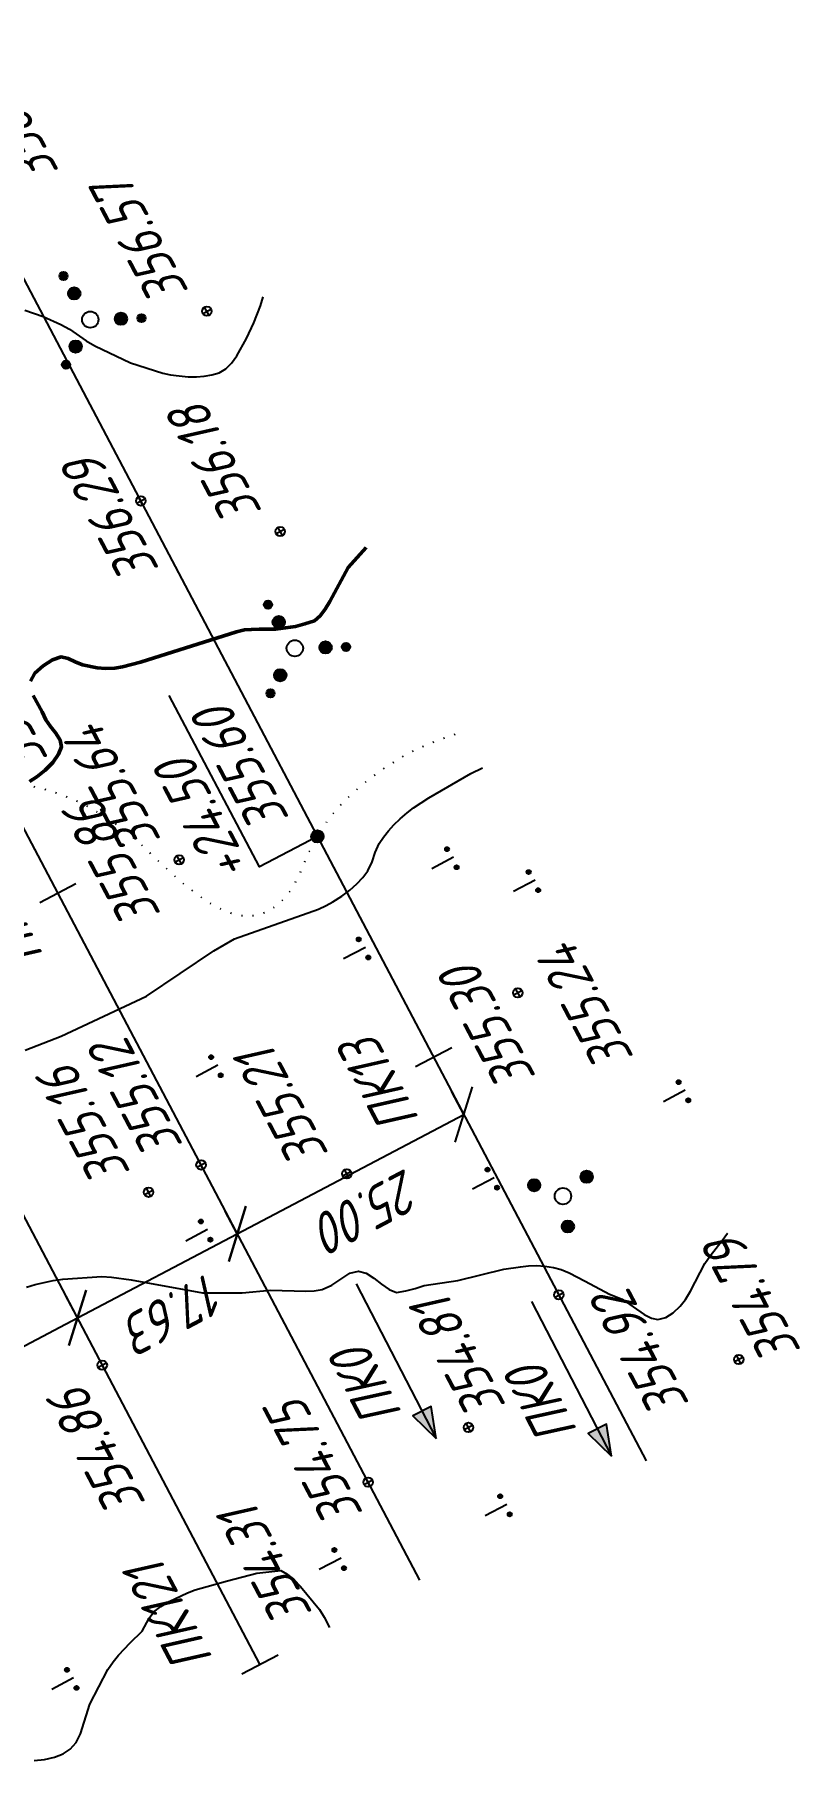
# Model space of a CAD drawing. Extents: x 1518325 to 1519424, y 2186901 to 2188655.
# Drawn here: x 1519275.9 to 1519350.7, y 2186937.4 to 2187105.9 of the extents above; entities that cross this region are included whole.
import ezdxf
from ezdxf.enums import TextEntityAlignment as Align

# ---------------------------------------------------------------- set-up
doc = ezdxf.new("R2010")
doc.units = 0
doc.linetypes.add('ИИDot', pattern=[1, 0, -1])
for name, color, linetype, lineweight in [('ИИ_КОНТУР_025', 7, 'ИИDot', 25), ('ИИ_ОТМЕТКА_025', 7, 'Continuous', 25), ('ИИ_ПИКЕТАЖ_025', 7, 'Continuous', 25), ('ИИ_РАЗМЕР_025', 7, 'Continuous', 25), ('ИИ_РЕЛЬЕФ_025', 34, 'Continuous', 25), ('ИИ_РЕЛЬЕФ_050', 34, 'Continuous', 50), ('ИИ_ТЕКСТ_025', 7, 'Continuous', 25), ('ИИ_ТРАССА_АД_025', 1, 'Continuous', 25), ('ИИ_ТРАССА_ЛЭП_025', 7, 'Continuous', 25), ('ИИ_ТРАССА_ТРУБ_025', 7, 'Continuous', 25), ('ИИ_УГОДЬЯ_025', 7, 'Continuous', 25)]:
    doc.layers.add(name, color=color, linetype=linetype, lineweight=lineweight)
doc.styles.add('VNIPISIMPLEXCUR', font='simplex.shx', dxfattribs={"width": 0.8, "oblique": 15})
doc.dimstyles.new('ИИ-2000-м-dm$0', dxfattribs={"dimscale": 2, "dimtxt": 2.5, "dimasz": 2.5, "dimexe": 1.25, "dimexo": 0, "dimgap": 1, "dimtad": 1, "dimtoh": 1, "dimzin": 1, "dimdsep": 46, "dimtxsty": 'VNIPISIMPLEXCUR', "dimblk": 'OBLIQUE', "dimcen": 2.5, "dimaunit": 1, "dimadec": 4, "dimazin": 0, "dimtfac": 1, "dimtmove": 1, "dimatfit": 2, "dimfxl": 1, "dimarcsym": 0})
doc.dimstyles.new('ИИ-2000-м-dm$2', dxfattribs={"dimscale": 2, "dimtxt": 2.5, "dimasz": 2.5, "dimexe": 1.25, "dimexo": 0, "dimgap": 1, "dimtad": 2, "dimtoh": 1, "dimzin": 1, "dimdsep": 46, "dimtxsty": 'VNIPISIMPLEXCUR', "dimcen": 2.5, "dimaunit": 1, "dimazin": 0, "dimtfac": 1, "dimtmove": 1, "dimatfit": 2, "dimfxl": 1, "dimarcsym": 0})

# ---------------------------------------------------------------- blocks, each defined once
blk = doc.blocks.new('ИИ05407')
at = {"linetype": 'Continuous', "lineweight": 25}
h = blk.add_hatch(color=0, dxfattribs=at)
edge = h.paths.add_edge_path()
edge.add_arc((-0.5, 0.1), 0.1, 0, 360)
h = blk.add_hatch(color=0, dxfattribs=at)
edge = h.paths.add_edge_path()
edge.add_arc((0.5, 0.1), 0.1, 0, 360)
at = {"color": 0, "linetype": 'Continuous', "lineweight": 25}
blk.add_lwpolyline([(0, 0), (0, 1.2)], dxfattribs=at)
for centre in [(-0.5, 0.1), (0.5, 0.1)]:
    blk.add_circle(centre, 0.1, dxfattribs=at)
blk = doc.blocks.new('ИИ053951')
at = {"linetype": 'Continuous', "lineweight": 25}
h = blk.add_hatch(color=0, dxfattribs=at)
edge = h.paths.add_edge_path()
edge.add_arc((1.16, 0.95), 0.3, 0, 360)
h = blk.add_hatch(color=0, dxfattribs=at)
edge = h.paths.add_edge_path()
edge.add_arc((-1.403, 0.53), 0.3, 0, 360)
h = blk.add_hatch(color=0, dxfattribs=at)
edge = h.paths.add_edge_path()
edge.add_arc((0.243, -1.48), 0.3, 0, 360)
at = {"color": 0, "linetype": 'Continuous', "lineweight": 25}
for centre, radius in [((1.16, 0.95), 0.3), ((-1.403, 0.53), 0.3), ((0, 0), 0.4), ((0.243, -1.48), 0.3)]:
    blk.add_circle(centre, radius, dxfattribs=at)
blk = doc.blocks.new('ИИ053952')
at = {"linetype": 'Continuous', "lineweight": 25}
h = blk.add_hatch(color=0, dxfattribs=at)
edge = h.paths.add_edge_path()
edge.add_arc((-1.309, 2.13), 0.2, 0, 360)
h = blk.add_hatch(color=0, dxfattribs=at)
edge = h.paths.add_edge_path()
edge.add_arc((-0.785, 1.278), 0.3, 0, 360)
h = blk.add_hatch(color=0, dxfattribs=at)
edge = h.paths.add_edge_path()
edge.add_arc((1.499, 0.041), 0.3, 0, 360)
h = blk.add_hatch(color=0, dxfattribs=at)
edge = h.paths.add_edge_path()
edge.add_arc((2.499, 0.068), 0.2, 0, 360)
h = blk.add_hatch(color=0, dxfattribs=at)
edge = h.paths.add_edge_path()
edge.add_arc((-0.714, -1.319), 0.3, 0, 360)
h = blk.add_hatch(color=0, dxfattribs=at)
edge = h.paths.add_edge_path()
edge.add_arc((-1.19, -2.198), 0.2, 0, 360)
at = {"color": 0, "linetype": 'Continuous', "lineweight": 25}
for centre, radius in [((-1.309, 2.13), 0.2), ((-0.785, 1.278), 0.3), ((0, 0), 0.4), ((1.499, 0.041), 0.3), ((2.499, 0.068), 0.2), ((-0.714, -1.319), 0.3), ((-1.19, -2.198), 0.2)]:
    blk.add_circle(centre, radius, dxfattribs=at)
blk = doc.blocks.new('PICKET')
at = {"color": 0, "linetype": 'Continuous', "lineweight": 25}
for p, q in [((-0.23, 0), (0.23, 0)), ((0, 0.23), (0, -0.23))]:
    blk.add_line(p, q, dxfattribs=at)
blk.add_circle((0, 0), 0.23, dxfattribs=at)
at = {"color": 0, "linetype": 'Continuous', "style": 'VNIPISIMPLEXCUR', "oblique": 15, "width": 0.8}
blk.add_attdef('OTMETKA', (1.25, 0.3), '', height=2, dxfattribs=at)
at = {"color": 8, "linetype": 'Continuous', "style": 'VNIPISIMPLEXCUR', "oblique": 15, "width": 0.8, "flags": 1}
blk.add_attdef('NOMER', (1.25, -2.7), '', height=2, dxfattribs=at)
blk = doc.blocks.new('ИИ15001')
at = {"color": 0, "linetype": 'Continuous', "lineweight": 25}
blk.add_lwpolyline([(0, 1), (0, -1)], dxfattribs=at)
at = {"color": 0, "linetype": 'Continuous', "lineweight": 25, "style": 'VNIPISIMPLEXCUR', "oblique": 15, "width": 0.8}
blk.add_attdef('STATIONING', text='', height=2, dxfattribs=at).set_placement((0, 2), align=Align.CENTER)
at = {"color": 7, "linetype": 'Continuous', "lineweight": 25, "style": 'VNIPISIMPLEXCUR', "oblique": 15, "width": 0.8}
blk.add_attdef('HEIGHT', text='', height=2, dxfattribs=at).set_placement((0, -2), align=Align.TOP_CENTER)
blk = doc.blocks.new('ИИ15002')
at = {"linetype": 'Continuous', "lineweight": 25}
h = blk.add_hatch(color=0, dxfattribs=at)
edge = h.paths.add_edge_path()
edge.add_arc((0, 0), 0.3, 0, 360)
at = {"color": 0, "linetype": 'Continuous', "lineweight": 25}
blk.add_circle((0, 0), 0.3, dxfattribs=at)
at = {"color": 0, "linetype": 'Continuous', "style": 'VNIPISIMPLEXCUR', "oblique": 15, "width": 0.8}
blk.add_attdef('STATIONING', (1, 1.3), '', height=2, rotation=90, dxfattribs=at)
at = {"color": 7, "linetype": 'Continuous', "style": 'VNIPISIMPLEXCUR', "oblique": 15, "width": 0.8}
blk.add_attdef('HEIGHT', text='', height=2, dxfattribs=at).set_placement((0, -1.3), align=Align.TOP_CENTER)
blk = doc.blocks.new('*D54')
at = {"layer": 'Defpoints', "color": 0, "transparency": 16777216}
for p in [(1518412.38, 2188627.85), (1518818.43, 2187967.48), (1518780.69, 2187955.9), (1518760.91, 2187937.21), (1519297.92, 2186946.83)]:
    blk.add_point(p, dxfattribs=at)
at = {"layer": 'ИИ_РАЗМЕР_025', "color": 0, "lineweight": -2, "transparency": 16777216}
for p, q in [((1518777.92, 2187969.12), (1518771.87, 2187980.6)), ((1518777.22, 2187957.5), (1518777.92, 2187969.12))]:
    blk.add_line(p, q, dxfattribs=at)
blk.add_arc((1518772.88, 2187943.51), 14.65, 43.4519, 102.0835, dxfattribs=at)
at = {"layer": 'ИИ_РАЗМЕР_025', "color": 0, "transparency": 16777216}
for points in [[(1518770.04, 2187957.2), (1518769.59, 2187958.46), (1518766.06, 2187956.47)], [(1518784.06, 2187953.97), (1518782.97, 2187953.19), (1518785.84, 2187950.33)]]:
    blk.add_solid(points, dxfattribs=at)
at = {"layer": 'ИИ_РАЗМЕР_025', "color": 0, "transparency": 16777216, "insert": (1518770.55, 2187973.71), "char_height": 4, "attachment_point": 5, "rotation": 117.7798, "style": 'VNIPISIMPLEXCUR'}
blk.add_mtext("90°1'", dxfattribs=at)
blk = doc.blocks.new('*D55')
at = {"layer": 'Defpoints', "color": 0, "transparency": 16777216}
for p in [(1518412.38, 2188627.85), (1518814.13, 2187903.06), (1518791.07, 2187895.12), (1518786.56, 2187888.53), (1519297.92, 2186946.83)]:
    blk.add_point(p, dxfattribs=at)
at = {"layer": 'ИИ_РАЗМЕР_025', "color": 0, "lineweight": -2, "transparency": 16777216}
for p, q in [((1518788.1, 2187902.13), (1518782.05, 2187913.61)), ((1518791.4, 2187897.04), (1518788.1, 2187902.13))]:
    blk.add_line(p, q, dxfattribs=at)
blk.add_arc((1518798.52, 2187894.83), 7.46, 148.8919, 176.6782, dxfattribs=at)
at = {"layer": 'ИИ_РАЗМЕР_025', "color": 0, "transparency": 16777216}
for points in [[(1518791.68, 2187899.17), (1518792.6, 2187898.2), (1518795.05, 2187901.43)], [(1518791.73, 2187895.41), (1518790.43, 2187895.12), (1518791.93, 2187891.36)]]:
    blk.add_solid(points, dxfattribs=at)
at = {"layer": 'ИИ_РАЗМЕР_025', "color": 0, "transparency": 16777216, "insert": (1518780.73, 2187906.71), "char_height": 4, "attachment_point": 5, "rotation": 117.7798, "style": 'VNIPISIMPLEXCUR'}
blk.add_mtext("90°1'", dxfattribs=at)
blk = doc.blocks.new('_Oblique')
at = {"color": 0, "linetype": 'ByBlock', "lineweight": -2}
blk.add_line((-0.5, -0.5), (0.5, 0.5), dxfattribs=at)
blk = doc.blocks.new('*D60')
at = {"layer": 'Defpoints', "color": 0, "transparency": 16777216}
for p in [(1519280.11, 2186980.64), (1519280.59, 2186979.74), (1519245.29, 2186961.14)]:
    blk.add_point(p, dxfattribs=at)
at = {"layer": 'ИИ_РАЗМЕР_025', "color": 0, "lineweight": -2, "transparency": 16777216}
for p, q in [((1519280.59, 2186979.74), (1519278.95, 2186982.85)), ((1519244.81, 2186962.05), (1519280.11, 2186980.64)), ((1519245.29, 2186961.14), (1519243.65, 2186964.26))]:
    blk.add_line(p, q, dxfattribs=at)
at = {"layer": 'ИИ_РАЗМЕР_025', "color": 0, "lineweight": -2, "transparency": 16777216, "xscale": 4, "yscale": 4, "zscale": 4}
for p, rotation in [((1519280.11, 2186980.64), 27.77979618591834), ((1519244.81, 2186962.05), 207.7797961859183)]:
    blk.add_blockref('_Oblique', p, dxfattribs=dict(at, rotation=rotation))
at = {"layer": 'ИИ_РАЗМЕР_025', "color": 0, "transparency": 16777216, "insert": (1519264.33, 2186967.8), "char_height": 4, "attachment_point": 5, "rotation": 207.7798, "style": 'VNIPISIMPLEXCUR'}
blk.add_mtext('39.90', dxfattribs=at)
blk = doc.blocks.new('*D61')
at = {"layer": 'Defpoints', "color": 0, "transparency": 16777216}
for p in [(1519295.71, 2186988.86), (1519295.71, 2186988.86), (1519280.59, 2186979.74)]:
    blk.add_point(p, dxfattribs=at)
at = {"layer": 'ИИ_РАЗМЕР_025', "color": 0, "lineweight": -2, "transparency": 16777216}
for p, q in [((1519295.71, 2186988.86), (1519294.54, 2186991.07)), ((1519280.11, 2186980.64), (1519295.71, 2186988.86)), ((1519280.59, 2186979.74), (1519278.95, 2186982.85))]:
    blk.add_line(p, q, dxfattribs=at)
at = {"layer": 'ИИ_РАЗМЕР_025', "color": 0, "lineweight": -2, "transparency": 16777216, "xscale": 4, "yscale": 4, "zscale": 4}
for p, rotation in [((1519295.71, 2186988.86), 27.77979618591834), ((1519280.11, 2186980.64), 207.7797961859183)]:
    blk.add_blockref('_Oblique', p, dxfattribs=dict(at, rotation=rotation))
at = {"layer": 'ИИ_РАЗМЕР_025', "color": 0, "transparency": 16777216, "insert": (1519289.77, 2186981.21), "char_height": 4, "attachment_point": 5, "rotation": 207.7798, "style": 'VNIPISIMPLEXCUR'}
blk.add_mtext('17.63', dxfattribs=at)
blk = doc.blocks.new('*D62')
at = {"layer": 'Defpoints', "color": 0, "transparency": 16777216}
for p in [(1519317.83, 2187000.51), (1519317.83, 2187000.51), (1519295.71, 2186988.86)]:
    blk.add_point(p, dxfattribs=at)
at = {"layer": 'ИИ_РАЗМЕР_025', "color": 0, "lineweight": -2, "transparency": 16777216}
for p, q in [((1519317.83, 2187000.51), (1519316.66, 2187002.72)), ((1519295.71, 2186988.86), (1519317.83, 2187000.51)), ((1519295.71, 2186988.86), (1519294.54, 2186991.07))]:
    blk.add_line(p, q, dxfattribs=at)
at = {"layer": 'ИИ_РАЗМЕР_025', "color": 0, "lineweight": -2, "transparency": 16777216, "xscale": 4, "yscale": 4, "zscale": 4}
for p, rotation in [((1519317.83, 2187000.51), 27.77979618591834), ((1519295.71, 2186988.86), 207.7797961859183)]:
    blk.add_blockref('_Oblique', p, dxfattribs=dict(at, rotation=rotation))
at = {"layer": 'ИИ_РАЗМЕР_025', "color": 0, "transparency": 16777216, "insert": (1519308.63, 2186991.15), "char_height": 4, "attachment_point": 5, "rotation": 207.7798, "style": 'VNIPISIMPLEXCUR'}
blk.add_mtext('25.00', dxfattribs=at)
blk = doc.blocks.new('ИИ15008')
at = {"linetype": 'Continuous', "lineweight": 25}
blk.add_hatch(color=0, dxfattribs=at).paths.add_polyline_path([(0, 0), (1.5, -0.5), (1.5, 0.5)])
at = {"color": 0, "linetype": 'Continuous', "lineweight": 25}
blk.add_lwpolyline([(0, 0), (1.5, -0.5), (1.5, 0.5)], close=True, dxfattribs=at)
blk.add_lwpolyline([(8.5, 0), (0, 0)], dxfattribs=at)

msp = doc.modelspace()

# ---------------------------------------------------------------- linework, layer by layer
at = {"layer": 'ИИ_КОНТУР_025', "flags": 128}
msp.add_lwpolyline([(1519150.175, 2187003.602), (1519150.954, 2187003.584), (1519151.941, 2187003.773), (1519156.327, 2187005.135), (1519158.877, 2187005.83), (1519159.663, 2187006.11), (1519160.34, 2187006.514), (1519160.909, 2187007.044), (1519161.37, 2187007.698), (1519161.722, 2187008.478), (1519161.966, 2187009.383), (1519162.101, 2187010.414), (1519162.128, 2187011.569), (1519161.971, 2187015.041), (1519161.661, 2187018.147), (1519161.259, 2187020.895), (1519161.254, 2187021.747), (1519161.354, 2187022.573), (1519161.559, 2187023.372), (1519161.869, 2187024.143), (1519162.284, 2187024.888), (1519162.804, 2187025.605), (1519163.429, 2187026.295), (1519164.119, 2187026.93), (1519164.837, 2187027.479), (1519165.582, 2187027.945), (1519166.355, 2187028.325), (1519167.154, 2187028.621), (1519167.98, 2187028.833), (1519168.834, 2187028.96), (1519170.645, 2187028.995), (1519175.116, 2187028.833), (1519179.25, 2187028.569), (1519180.698, 2187028.425), (1519182.061, 2187028.21), (1519183.34, 2187027.924), (1519184.533, 2187027.567), (1519185.643, 2187027.139), (1519186.667, 2187026.64), (1519187.607, 2187026.07), (1519188.462, 2187025.429), (1519189.212, 2187024.712), (1519189.837, 2187023.913), (1519190.336, 2187023.033), (1519190.711, 2187022.072), (1519190.959, 2187021.03), (1519191.083, 2187019.907), (1519191.081, 2187018.702), (1519190.553, 2187013.665), (1519190.472, 2187011.419), (1519190.54, 2187009.375), (1519190.629, 2187008.429), (1519190.797, 2187007.556), (1519191.083, 2187006.778), (1519191.488, 2187006.094), (1519192.011, 2187005.506), (1519192.653, 2187005.012), (1519193.413, 2187004.612), (1519194.292, 2187004.308), (1519195.289, 2187004.098), (1519196.375, 2187003.969), (1519197.517, 2187003.909), (1519198.718, 2187003.915), (1519199.976, 2187003.99), (1519202.665, 2187004.342), (1519205.584, 2187004.964), (1519207.071, 2187005.399), (1519208.497, 2187005.946), (1519209.861, 2187006.604), (1519211.165, 2187007.373), (1519212.408, 2187008.255), (1519213.59, 2187009.248), (1519214.711, 2187010.353), (1519216.79, 2187012.779), (1519217.789, 2187013.863), (1519218.768, 2187014.823), (1519219.726, 2187015.657), (1519220.664, 2187016.366), (1519221.582, 2187016.949), (1519222.48, 2187017.408), (1519224.185, 2187018.036), (1519224.935, 2187018.377), (1519225.607, 2187018.766), (1519226.201, 2187019.203), (1519226.718, 2187019.687), (1519227.156, 2187020.218), (1519227.517, 2187020.797), (1519227.8, 2187021.423), (1519228.015, 2187022.116), (1519228.172, 2187022.898), (1519228.272, 2187023.768), (1519228.299, 2187025.771), (1519228.096, 2187028.126), (1519227.741, 2187030.743), (1519227.671, 2187031.959), (1519227.7, 2187033.085), (1519227.827, 2187034.118), (1519228.052, 2187035.061), (1519228.376, 2187035.912), (1519228.797, 2187036.671), (1519229.317, 2187037.34), (1519229.918, 2187037.94), (1519230.584, 2187038.497), (1519231.313, 2187039.009), (1519232.108, 2187039.478), (1519232.966, 2187039.903), (1519233.889, 2187040.283), (1519234.876, 2187040.62), (1519235.928, 2187040.913), (1519237.043, 2187041.109), (1519238.224, 2187041.156), (1519239.468, 2187041.055), (1519240.777, 2187040.804), (1519242.15, 2187040.405), (1519243.588, 2187039.857), (1519245.09, 2187039.16), (1519247.483, 2187037.49), (1519249.441, 2187036.258), (1519251.313, 2187035.308), (1519253.573, 2187034.995), (1519255.305, 2187034.718), (1519256.978, 2187034.619), (1519258.841, 2187034.359), (1519266.362, 2187033.783), (1519271.676, 2187033.184), (1519275.049, 2187032.684), (1519276.693, 2187032.335), (1519278.32, 2187031.831), (1519279.931, 2187031.171), (1519281.524, 2187030.356), (1519283.1, 2187029.384), (1519284.66, 2187028.258), (1519286.202, 2187026.975), (1519289.203, 2187024.123), (1519290.593, 2187022.911), (1519291.899, 2187021.903), (1519293.119, 2187021.098), (1519294.256, 2187020.495), (1519295.307, 2187020.096), (1519296.274, 2187019.9), (1519297.156, 2187019.907), (1519297.971, 2187020.081), (1519298.734, 2187020.387), (1519299.447, 2187020.825), (1519300.109, 2187021.396), (1519300.721, 2187022.098), (1519301.281, 2187022.932), (1519301.791, 2187023.898), (1519302.725, 2187026.141), (1519303.286, 2187027.249), (1519303.931, 2187028.32), (1519304.661, 2187029.354), (1519305.475, 2187030.351), (1519306.374, 2187031.31), (1519307.358, 2187032.232), (1519308.427, 2187033.117), (1519309.546, 2187033.949), (1519310.682, 2187034.714), (1519311.835, 2187035.411), (1519313.005, 2187036.04), (1519314.192, 2187036.602), (1519315.396, 2187037.096), (1519316.617, 2187037.522), (1519317.784, 2187037.861)], dxfattribs=at)
at = {"layer": 'ИИ_ПИКЕТАЖ_025', "color": 7, "elevation": 355.6}
msp.add_lwpolyline([(1519303.53, 2187027.655), (1519297.87, 2187024.674), (1519289.05, 2187041.416)], dxfattribs=at)
at = {"layer": 'ИИ_РЕЛЬЕФ_025'}
for points, elevation in [([(1519274.965, 2187079.028), (1519276.746, 2187078.403), (1519278.477, 2187077.611), (1519279.323, 2187077.153), (1519280.951, 2187076.016), (1519281.788, 2187075.527), (1519285.301, 2187073.868), (1519288.436, 2187072.875), (1519289.199, 2187072.712), (1519290.053, 2187072.593), (1519290.903, 2187072.523), (1519291.722, 2187072.514), (1519292.482, 2187072.577), (1519293.243, 2187072.705), (1519293.944, 2187072.915), (1519294.594, 2187073.285), (1519295.16, 2187073.847), (1519295.677, 2187074.577), (1519296.607, 2187076.242), (1519297.339, 2187077.769), (1519297.973, 2187079.43), (1519298.254, 2187080.31)], 356.5), ([(1519274.993, 2187006.792), (1519278.502, 2187008.153), (1519286.845, 2187012.047), (1519293.429, 2187016.487), (1519295.452, 2187017.644), (1519303.636, 2187020.539), (1519304.382, 2187020.891), (1519305.05, 2187021.257), (1519305.927, 2187021.825), (1519306.7, 2187022.412), (1519307.375, 2187023.018), (1519307.959, 2187023.639), (1519308.457, 2187024.273), (1519308.893, 2187025.158), (1519309.168, 2187026.069), (1519309.566, 2187026.965), (1519309.986, 2187027.577), (1519310.464, 2187028.181), (1519311.005, 2187028.778), (1519311.611, 2187029.37), (1519312.286, 2187029.959), (1519312.924, 2187030.448), (1519314.409, 2187031.412), (1519318.53, 2187033.795), (1519319.637, 2187034.343)], 355.5), ([(1519275.137, 2186983.659), (1519275.988, 2186983.917), (1519277.751, 2186984.285), (1519278.678, 2186984.429), (1519282.475, 2186984.674), (1519283.429, 2186984.626), (1519285.348, 2186984.373), (1519292.316, 2186983.109), (1519296.199, 2186983.099), (1519298.959, 2186983.35), (1519302.393, 2186983.253), (1519303.213, 2186983.3), (1519303.989, 2186983.431), (1519304.941, 2186983.852), (1519306.685, 2186984.999), (1519307.558, 2186985.221), (1519308.304, 2186985.009), (1519309.057, 2186984.522), (1519309.808, 2186983.933), (1519310.546, 2186983.415), (1519311.261, 2186983.14), (1519312.17, 2186983.293), (1519313.07, 2186983.515), (1519313.962, 2186983.807), (1519317.231, 2186984.308), (1519321.736, 2186985.417), (1519323.348, 2186985.645), (1519324.133, 2186985.718), (1519324.935, 2186985.749), (1519325.754, 2186985.711), (1519326.587, 2186985.578), (1519327.335, 2186985.356), (1519328.102, 2186985.04), (1519329.671, 2186984.23), (1519332.039, 2186982.951), (1519333.292, 2186982.464), (1519335.448, 2186980.981), (1519336.139, 2186980.616), (1519336.782, 2186980.478), (1519337.556, 2186980.679), (1519338.274, 2186981.148), (1519338.952, 2186981.789), (1519339.477, 2186982.448), (1519339.967, 2186983.262), (1519341.374, 2186985.968), (1519341.885, 2186986.708), (1519343.05, 2186988.189), (1519343.56, 2186988.929), (1519343.561, 2186988.93)], 355), ([(1519275.89, 2186937.442), (1519276.903, 2186937.548), (1519277.853, 2186937.77), (1519278.701, 2186938.104), (1519279.409, 2186938.543), (1519279.986, 2186939.205), (1519280.39, 2186940.057), (1519281.304, 2186942.937), (1519283.082, 2186946.32), (1519283.589, 2186947.087), (1519284.112, 2186947.739), (1519285.258, 2186948.92), (1519286.425, 2186950.074), (1519287.105, 2186951.351), (1519287.577, 2186951.947), (1519288.246, 2186952.475), (1519289.066, 2186952.963), (1519290.864, 2186953.809), (1519291.609, 2186954.093), (1519294.744, 2186954.985), (1519297.625, 2186955.717), (1519299.953, 2186955.976), (1519300.571, 2186955.64), (1519301.217, 2186955.107), (1519301.873, 2186954.434), (1519303.724, 2186952.189), (1519304.193, 2186951.429), (1519304.721, 2186950.416)], 354.5)]:
    msp.add_lwpolyline(points, dxfattribs=dict(at, elevation=elevation))
at = {"layer": 'ИИ_РЕЛЬЕФ_050', "elevation": 356}
for points in [[(1519275.512, 2187042.816), (1519275.961, 2187043.586), (1519276.757, 2187044.314), (1519277.681, 2187044.883), (1519278.511, 2187045.174), (1519279.2, 2187045.031), (1519279.874, 2187044.702), (1519280.601, 2187044.394), (1519282.034, 2187044.107), (1519282.838, 2187044.044), (1519283.755, 2187044.085), (1519284.515, 2187044.205), (1519286.275, 2187044.664), (1519295.619, 2187047.611), (1519296.406, 2187047.803), (1519297.087, 2187047.861), (1519297.855, 2187047.872), (1519298.659, 2187047.863), (1519299.444, 2187047.863), (1519301.384, 2187048.154), (1519302.322, 2187048.388), (1519303.24, 2187048.68), (1519303.796, 2187049.18), (1519304.298, 2187049.829), (1519304.762, 2187050.587), (1519306.523, 2187053.89), (1519308.305, 2187055.855)], [(1519275.425, 2187032.997), (1519276.152, 2187033.45), (1519276.951, 2187034.106), (1519277.698, 2187034.875), (1519278.267, 2187035.667), (1519278.535, 2187036.392), (1519278.413, 2187037.059), (1519278.007, 2187037.716), (1519277.489, 2187038.37), (1519277.027, 2187039.026), (1519276.649, 2187039.806), (1519275.78, 2187041.399)]]:
    msp.add_lwpolyline(points, dxfattribs=at)
at = {"layer": 'ИИ_ТРАССА_АД_025'}
msp.add_lwpolyline([(1519313.519, 2186955.051), (1518814.129, 2187903.058)], dxfattribs=at)
at = {"layer": 'ИИ_ТРАССА_ЛЭП_025'}
msp.add_lwpolyline([(1518870.356, 2187842.807), (1518873.308, 2187844.362), (1519335.639, 2186966.703)], dxfattribs=at)
at = {"layer": 'ИИ_ТРАССА_ТРУБ_025', "color": 4}
msp.add_lwpolyline([(1519297.92, 2186946.834), (1518412.378, 2188627.85)], dxfattribs=at)

# ---------------------------------------------------------------- block references
at = {"layer": 'ИИ_ОТМЕТКА_025', "xscale": 2, "yscale": 2, "zscale": 2}
for p, rotation, values in [((1519292.74, 2187078.91, 356.57), 117.7797222222222, {'OTMETKA': '356.57'}), ((1519299.9, 2187057.42, 356.18), 117.7797222222222, {'OTMETKA': '356.18'}), ((1519290.04, 2187025.37, 355.64), 117.7797222222222, {'OTMETKA': '355.64'}), ((1519292.173, 2186995.573, 355.12), 117.7792673703056, {'OTMETKA': '355.12'}), ((1519306.4, 2186994.72, 355.21), 117.7797222222222, {'OTMETKA': '355.21'}), ((1519287.053, 2186992.906, 355.16), 117.7797222222222, {'OTMETKA': '355.16'})]:
    msp.add_blockref('PICKET', p, dxfattribs=dict(at, rotation=rotation)).add_auto_attribs(values)
at = {"layer": 'ИИ_ОТМЕТКА_025'}
ref = msp.add_blockref('PICKET', (1519286.286, 2187060.391, 356.29), dxfattribs=dict(at, xscale=2, yscale=2, zscale=2, rotation=117.7792673703056))
ref.add_attrib('OTMETKA', '356.29', (1519288.161, 2187053.734, 356.29), dxfattribs={"layer": '0', "color": 0, "linetype": 'Continuous', "height": 4, "rotation": 117.77927, "style": 'VNIPISIMPLEXCUR', "oblique": 15, "width": 0.8})
ref = msp.add_blockref('PICKET', (1519323.1, 2187012.39, 355.24), dxfattribs=dict(at, xscale=2, yscale=2, zscale=2, rotation=117.7797222222222))
ref.add_attrib('OTMETKA', '355.24', (1519334.494, 2187006.073, 355.24), dxfattribs={"layer": '0', "color": 0, "linetype": 'Continuous', "height": 4, "rotation": 117.77972, "style": 'VNIPISIMPLEXCUR', "oblique": 15, "width": 0.8})
ref = msp.add_blockref('PICKET', (1519344.67, 2186976.59, 354.79), dxfattribs=dict(at, xscale=2, yscale=2, zscale=2, rotation=117.7797222222222))
ref.add_attrib('OTMETKA', '354.79', (1519350.824, 2186977.442, 354.79), dxfattribs={"layer": '0', "color": 0, "linetype": 'Continuous', "height": 4, "rotation": 117.77972, "style": 'VNIPISIMPLEXCUR', "oblique": 15, "width": 0.8})
ref = msp.add_blockref('PICKET', (1519318.28, 2186969.96, 354.81), dxfattribs=dict(at, xscale=2, yscale=2, zscale=2, rotation=117.7797222222222))
ref.add_attrib('OTMETKA', '354.81', (1519322.017, 2186972.076, 354.81), dxfattribs={"layer": '0', "color": 0, "linetype": 'Continuous', "height": 4, "rotation": 117.77972, "style": 'VNIPISIMPLEXCUR', "oblique": 15, "width": 0.8})
ref = msp.add_blockref('PICKET', (1519327.111, 2186982.892, 354.92), dxfattribs=dict(at, xscale=2, yscale=2, zscale=2, rotation=117.7792673703056))
ref.add_attrib('OTMETKA', '354.92', (1519339.913, 2186972.253, 354.92), dxfattribs={"layer": '0', "color": 0, "linetype": 'Continuous', "height": 4, "rotation": 117.77927, "style": 'VNIPISIMPLEXCUR', "oblique": 15, "width": 0.8})
ref = msp.add_blockref('PICKET', (1519282.535, 2186976.039, 354.86), dxfattribs=dict(at, xscale=2, yscale=2, zscale=2, rotation=117.7797222222222))
ref.add_attrib('OTMETKA', '354.86', (1519286.852, 2186962.573, 354.86), dxfattribs={"layer": '0', "color": 0, "linetype": 'Continuous', "height": 4, "rotation": 117.77972, "style": 'VNIPISIMPLEXCUR', "oblique": 15, "width": 0.8})
ref = msp.add_blockref('PICKET', (1519308.485, 2186964.607, 354.75), dxfattribs=dict(at, xscale=2, yscale=2, zscale=2, rotation=117.7792673703056))
ref.add_attrib('OTMETKA', '354.75', (1519308.067, 2186961.56, 354.75), dxfattribs={"layer": '0', "color": 0, "linetype": 'Continuous', "height": 4, "rotation": 117.77927, "style": 'VNIPISIMPLEXCUR', "oblique": 15, "width": 0.8})
at = {"layer": 'ИИ_ПИКЕТАЖ_025', "color": 7}
ref = msp.add_blockref('ИИ15001', (1519268.276, 2187094.579, 356.8), dxfattribs=dict(at, xscale=2, yscale=2, zscale=2, rotation=117.7792673835474))
ref.add_attrib('STATIONING', 'ПК14', dxfattribs={"layer": '0', "color": 0, "linetype": 'Continuous', "lineweight": 25, "height": 4, "rotation": 117.77927, "style": 'VNIPISIMPLEXCUR', "oblique": 15, "width": 0.8}).set_placement((1519266.866, 2187088.675, 356.8), align=Align.CENTER)
ref.add_attrib('HEIGHT', '356.80', dxfattribs={"layer": '0', "color": 7, "linetype": 'Continuous', "lineweight": 25, "height": 4, "rotation": 117.77927, "style": 'VNIPISIMPLEXCUR', "oblique": 15, "width": 0.8}).set_placement((1519271.815, 2187096.444, 356.8), align=Align.TOP_CENTER)
at = {"layer": 'ИИ_ПИКЕТАЖ_025', "color": 1}
ref = msp.add_blockref('ИИ15002', (1519272.418, 2187033.074, 356.01), dxfattribs=dict(at, xscale=2, yscale=2, zscale=2, rotation=117.7793137903056))
ref.add_attrib('STATIONING', '+12.50', (1519271.748, 2187032.017, 356.01), dxfattribs={"layer": '0', "color": 0, "linetype": 'Continuous', "height": 4, "rotation": 207.77931, "style": 'VNIPISIMPLEXCUR', "oblique": 15, "width": 0.7})
ref.add_attrib('HEIGHT', '356.01', dxfattribs={"layer": '0', "color": 7, "linetype": 'Continuous', "height": 4, "rotation": 117.77931, "style": 'VNIPISIMPLEXCUR', "oblique": 15, "width": 0.8}).set_placement((1519270.968, 2187038.737, 356.01), align=Align.TOP_CENTER)
at = {"layer": 'ИИ_ПИКЕТАЖ_025', "color": 7}
ref = msp.add_blockref('ИИ15002', (1519303.53, 2187027.655, 355.6), dxfattribs=dict(at, xscale=2, yscale=2, zscale=2, rotation=117.7792673717484))
ref.add_attrib('STATIONING', '+24.50', (1519297.117, 2187024.441, 355.6), dxfattribs={"layer": '0', "color": 0, "linetype": 'Continuous', "height": 4, "rotation": 117.77917, "style": 'VNIPISIMPLEXCUR', "oblique": 15, "width": 0.8})
ref.add_attrib('HEIGHT', '355.60', dxfattribs={"layer": '0', "color": 7, "linetype": 'Continuous', "height": 4, "rotation": 117.77927, "style": 'VNIPISIMPLEXCUR', "oblique": 15, "width": 0.8}).set_placement((1519294.318, 2187033.236, 355.6), align=Align.TOP_CENTER)
at = {"layer": 'ИИ_ПИКЕТАЖ_025', "color": 1, "xscale": 2, "yscale": 2, "zscale": 2, "rotation": 117.7791666666666}
msp.add_blockref('ИИ15001', (1519278.191, 2187022.116, 355.86), dxfattribs=at).add_auto_attribs({'STATIONING': 'ПК13', 'HEIGHT': '355.86'})
at = {"layer": 'ИИ_ПИКЕТАЖ_025', "color": 7, "xscale": 2, "yscale": 2, "zscale": 2, "rotation": 117.7792674111255}
msp.add_blockref('ИИ15001', (1519314.883, 2187006.104, 355.3), dxfattribs=at).add_auto_attribs({'STATIONING': 'ПК13', 'HEIGHT': '355.30'})
at = {"layer": 'ИИ_ПИКЕТАЖ_025', "color": 4}
ref = msp.add_blockref('ИИ15001', (1519297.92, 2186946.834, 354.31), dxfattribs=dict(at, xscale=2, yscale=2, zscale=2, rotation=117.7798))
ref.add_attrib('STATIONING', 'ПК121', dxfattribs={"layer": '0', "color": 0, "linetype": 'Continuous', "lineweight": 25, "height": 4, "rotation": 117.7798, "style": 'VNIPISIMPLEXCUR', "oblique": 15, "width": 0.8}).set_placement((1519290.832, 2186952.303), align=Align.CENTER)
ref.add_attrib('HEIGHT', '354.31', dxfattribs={"layer": '0', "color": 7, "linetype": 'Continuous', "lineweight": 25, "height": 4, "rotation": 117.7798, "style": 'VNIPISIMPLEXCUR', "oblique": 15, "width": 0.8}).set_placement((1519296.72, 2186955.384), align=Align.TOP_CENTER)
at = {"layer": 'ИИ_ТЕКСТ_025', "xscale": 1.999999999999997, "yscale": 1.999999999999997, "zscale": 1.999999999999997, "rotation": 117.3979779167968}
for p in [(1519315.133, 2186968.868), (1519332.252, 2186967.154)]:
    msp.add_blockref('ИИ15008', p, dxfattribs=at)
at = {"layer": 'ИИ_УГОДЬЯ_025', "xscale": 2, "yscale": 2, "zscale": 2}
for name, p in [('ИИ053952', (1519281.36, 2187078.098)), ('ИИ053952', (1519301.329, 2187046.011)), ('ИИ053951', (1519327.503, 2186992.53))]:
    msp.add_blockref(name, p, dxfattribs=at)
at = {"layer": 'ИИ_УГОДЬЯ_025', "rotation": 117.7797222222222}
for p, xscale, yscale, zscale in [((1519316.836, 2187025.613), 2, 2, 2), ((1519324.801, 2187023.374), 2, 2, 2), ((1519308.216, 2187016.803), 1.999999999999999, 1.999999999999999, 1.999999999999999), ((1519293.808, 2187005.31), 2, 2, 2), ((1519339.452, 2187002.865), 2, 2, 2), ((1519320.788, 2186994.335), 2, 2, 2), ((1519292.8, 2186989.263), 2, 2, 2), ((1519322.026, 2186962.447), 2, 2, 2), ((1519305.839, 2186957.197), 2, 2, 2), ((1519279.728, 2186945.502), 2, 2, 2)]:
    msp.add_blockref('ИИ05407', p, dxfattribs=dict(at, xscale=xscale, yscale=yscale, zscale=zscale))

# ---------------------------------------------------------------- texts
at = {"layer": 'ИИ_ТЕКСТ_025', "style": 'VNIPISIMPLEXCUR', "oblique": 15, "width": 0.8}
for p in [(1519311.89, 2186971.311), (1519329.01, 2186969.597)]:
    msp.add_text('ПК0', height=4, rotation=117.39805, dxfattribs=at).set_placement(p)

# ---------------------------------------------------------------- dimensions: what is measured, and where the dimension line sits
at = {"layer": 'ИИ_РАЗМЕР_025'}
for base, line1, line2, picture, middle in [((1518780.695, 2187955.898), ((1518760.909, 2187937.208), (1518818.429, 2187967.478)), ((1519297.92, 2186946.834), (1518412.378, 2188627.85)), '*D54', (1518770.553, 2187973.705)), ((1518791.072, 2187895.122), ((1519297.92, 2186946.834), (1518412.378, 2188627.85)), ((1518814.129, 2187903.058), (1518786.559, 2187888.528)), '*D55', (1518780.731, 2187906.714))]:
    dim = msp.add_angular_dim_2l(base=base, line1=line1, line2=line2, dimstyle='ИИ-2000-м-dm$2', override={"dimtxt": 2, "dimasz": 2, "dimzin": 0}, dxfattribs=at)
    dim.commit()
    dim.dimension.update_dxf_attribs({"geometry": picture, "text_midpoint": middle, "dimtype": 162})
for base, p1, p2, picture, middle in [((1519317.83, 2187000.511), (1519295.71, 2186988.858), (1519317.83, 2187000.51), '*D62', (1519308.634, 2186991.145)), ((1519295.71, 2186988.858), (1519280.588, 2186979.735), (1519295.71, 2186988.858), '*D61', (1519289.775, 2186981.21))]:
    dim = msp.add_linear_dim(base=base, p1=p1, p2=p2, angle=207.7798, dimstyle='ИИ-2000-м-dm$0', override={"dimtxt": 2, "dimasz": 2, "dimzin": 0}, dxfattribs=at)
    dim.commit()
    dim.dimension.update_dxf_attribs({"geometry": picture, "text_midpoint": middle})
dim = msp.add_aligned_dim(p1=(1519245.289, 2186961.14), p2=(1519280.588, 2186979.735), distance=1.023, dimstyle='ИИ-2000-м-dm$0', override={"dimtxt": 2, "dimasz": 2, "dimzin": 0}, dxfattribs=at)
dim.commit()
dim.dimension.update_dxf_attribs({"geometry": '*D60', "text_midpoint": (1519264.326, 2186967.804)})

doc.saveas('drawing.dxf')
